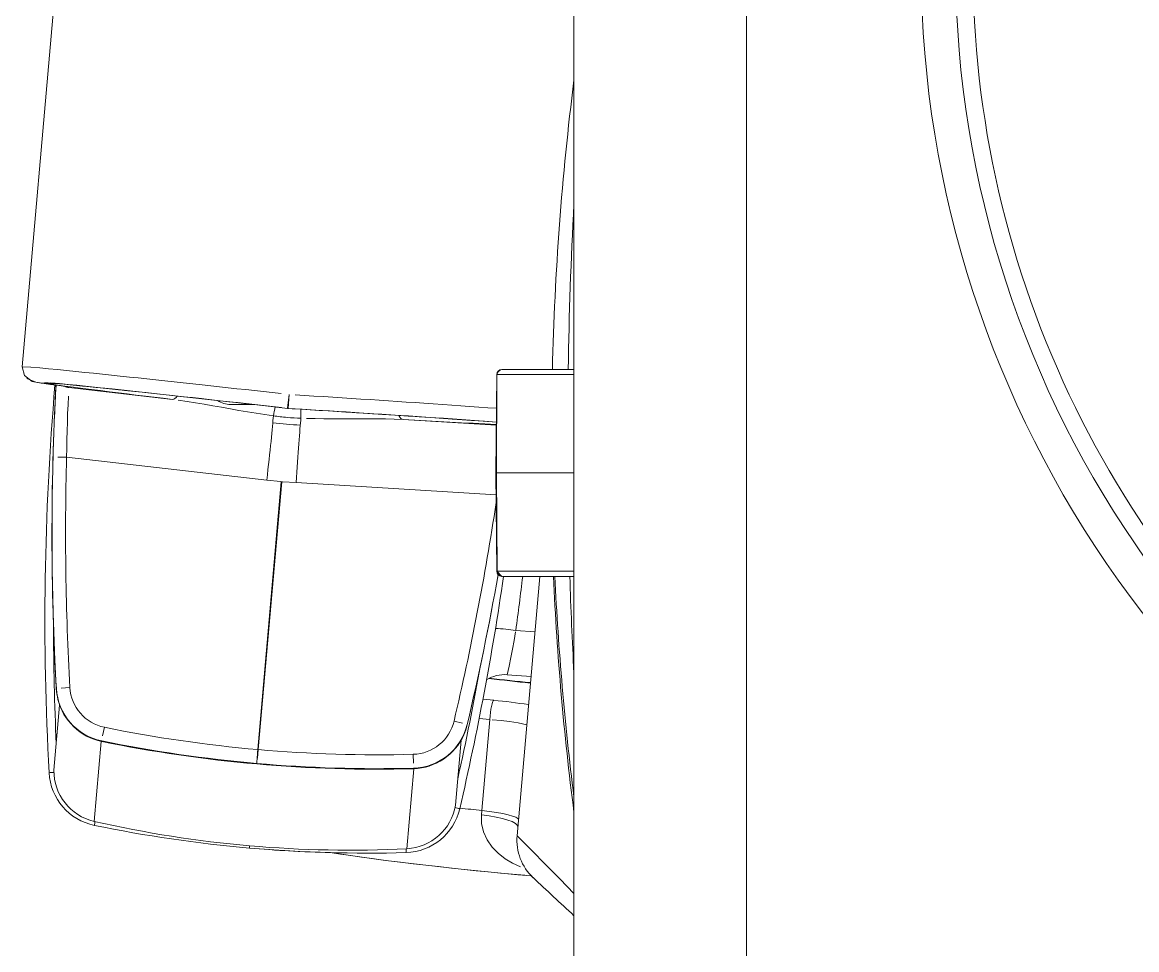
# Model space of a CAD drawing. Header units: metres. Extents: x -0.64 to 0.89, y -0.01 to 0.61.
# Drawn here: x 0.322699 to 0.323991, y 0.253883 to 0.254959 of the extents above; entities that cross this region are included whole.
import ezdxf
from ezdxf.xclip import XClip

# ---------------------------------------------------------------- set-up
doc = ezdxf.new("R2010")
doc.units = ezdxf.units.M
doc.header["$MEASUREMENT"] = 0
doc.header["$XCLIPFRAME"] = 0
doc.layers.add('011_Stift 1.Grau', color=7, linetype='Continuous')
doc.layers.add('250 Abbildungen _ Grafiken', color=7, linetype='Continuous')

# ---------------------------------------------------------------- blocks, each defined once
blk = doc.blocks.new('Zeichnung_3_2', base_point=(-2.970789108152893, 0.2078478095782649))
at = {"layer": '250 Abbildungen _ Grafiken', "color": 7, "linetype": 'Continuous', "lineweight": 13, "ltscale": 1000}
for p, q in [((0.3233381680200648, 0.2535060739584666), (0.3233381680200648, 0.2553060764148324)), ((0.3235381703789597, 0.2536877438107788), (0.3235381703789597, 0.2553060764148324)), ((0.3226985077848339, 0.2545591933880713), (0.3227433143208066, 0.2550713364747665)), ((0.3233381687486445, 0.2549523650169253), (0.3233381602387557, 0.2549515306933123)), ((0.3233381617621687, 0.2549515321831562), (0.3233381617621687, 0.2545560738268726)), ((0.3232486550744568, 0.2545501288255914), (0.323247647553187, 0.2544360755404838)), ((0.3232486550744568, 0.2545501288255914), (0.323247647553187, 0.2544360755404838)), ((0.3232486550744568, 0.2545501288255914), (0.323247647553187, 0.2544360755404838)), ((0.3232486550744568, 0.2545501288255914), (0.323247647553187, 0.2544360755404838)), ((0.3232476490688638, 0.2544360750696553), (0.3232486550744568, 0.2545501288255914)), ((0.3232476490688638, 0.2544360750696553), (0.3232486550744568, 0.2545501288255914)), ((0.3232476490688638, 0.2544360750696553), (0.3232486550744568, 0.2545501288255914)), ((0.3232476490688638, 0.2544360750696553), (0.3232486550744568, 0.2545501288255914)), ((0.323248655008554, 0.2545501274266769), (0.3232481763454063, 0.2544360755404838)), ((0.323248655008554, 0.2545501274266769), (0.3232481763454063, 0.2544360755404838)), ((0.323248655008554, 0.2545501274266769), (0.3232481763454063, 0.2544360755404838)), ((0.323248655008554, 0.2545501274266769), (0.3232481763454063, 0.2544360755404838)), ((0.3232491702113638, 0.2545501274266769), (0.323248655008554, 0.2545501274266769)), ((0.3232491702113638, 0.2545501274266769), (0.323248655008554, 0.2545501274266769)), ((0.3232491702113638, 0.2545501274266769), (0.323248655008554, 0.2545501274266769)), ((0.3232491702113638, 0.2545501274266769), (0.323248655008554, 0.2545501274266769)), ((0.3232491713508839, 0.2545501288255914), (0.3233381680200648, 0.2545501288255914)), ((0.3232491713508839, 0.2545501288255914), (0.3233381680200648, 0.2545501288255914)), ((0.3232491713508839, 0.2545501288255914), (0.3233381680200648, 0.2545501288255914)), ((0.3232491713508839, 0.2545501288255914), (0.3233381680200648, 0.2545501288255914)), ((0.3232551696824775, 0.2545560751293054), (0.3232546544796691, 0.2545560751293054)), ((0.3232551696824775, 0.2545560751293054), (0.3232546544796691, 0.2545560751293054)), ((0.3232551696824775, 0.2545560751293054), (0.3232546544796691, 0.2545560751293054)), ((0.3232551696824775, 0.2545560751293054), (0.3232546544796691, 0.2545560751293054)), ((0.3232551695442819, 0.2545560738268726), (0.3233381680200648, 0.2545560738268726)), ((0.3232551695442819, 0.2545560738268726), (0.3233381680200648, 0.2545560738268726)), ((0.3232551695442819, 0.2545560738268726), (0.3233381680200648, 0.2545560738268726)), ((0.3232551695442819, 0.2545560738268726), (0.3233381680200648, 0.2545560738268726)), ((0.3227412979617443, 0.2545375189637121), (0.3227410079163908, 0.2545375540670006)), ((0.3227525661173325, 0.254535119529845), (0.322752624622813, 0.2545357864923253)), ((0.3228726243565708, 0.2545214582746753), (0.3227525666201691, 0.2545351192618301)), ((0.3230060646037515, 0.2545110607803291), (0.3230078887804605, 0.2545270966390484)), ((0.323006900032879, 0.2545109888145242), (0.3230078887804605, 0.2545270966390484)), ((0.3229400312842566, 0.2545154913707577), (0.3229662549978032, 0.2545154913707577)), ((0.3230068926332583, 0.2545109071252911), (0.3230060583096455, 0.2545109801684974)), ((0.3230068997258257, 0.2545109884425415), (0.3230060652510387, 0.2545110614496285)), ((0.3230068926700849, 0.2545109077950597), (0.3230068997258257, 0.2545109884425415)), ((0.3231401181247486, 0.2544980568722633), (0.3232481356690817, 0.2544914328892567)), ((0.3229820217669908, 0.2544278338913391), (0.3227499195301249, 0.2544542422128201)), ((0.3229979246295094, 0.2544260234734877), (0.3229820217669908, 0.2544278338913391)), ((0.3232486550744568, 0.2543220222553761), (0.323247647553187, 0.2544360755404838)), ((0.323247647553187, 0.2544360755404838), (0.3232486550744568, 0.2543220222553761)), ((0.3232486550744568, 0.2543220222553761), (0.323247647553187, 0.2544360755404838)), ((0.323247647553187, 0.2544360755404838), (0.3232486550744568, 0.2543220222553761)), ((0.3232486550744568, 0.2543220222553761), (0.323247647553187, 0.2544360755404838)), ((0.323247647553187, 0.2544360755404838), (0.3232486550744568, 0.2543220222553761)), ((0.3232486550744568, 0.2543220222553761), (0.323247647553187, 0.2544360755404838)), ((0.323247647553187, 0.2544360755404838), (0.3232486550744568, 0.2543220222553761)), ((0.3232481763454063, 0.2544360755404838), (0.3232476490688638, 0.2544360750696553)), ((0.3232481763454063, 0.2544360755404838), (0.3232476490688638, 0.2544360750696553)), ((0.3232481763454063, 0.2544360755404838), (0.3232476490688638, 0.2544360750696553)), ((0.3232481763454063, 0.2544360755404838), (0.3232476490688638, 0.2544360750696553)), ((0.3233381680200648, 0.2544360755404838), (0.3232481763454063, 0.2544360755404838)), ((0.3232491713508839, 0.2543220222553761), (0.3232481763454063, 0.2544360755404838)), ((0.3233381680200648, 0.2544360755404838), (0.3232481763454063, 0.2544360755404838)), ((0.3232491713508839, 0.2543220222553761), (0.3232481763454063, 0.2544360755404838)), ((0.3233381680200648, 0.2544360755404838), (0.3232481763454063, 0.2544360755404838)), ((0.3232491713508839, 0.2543220222553761), (0.3232481763454063, 0.2544360755404838)), ((0.3233381680200648, 0.2544360755404838), (0.3232481763454063, 0.2544360755404838)), ((0.3232491713508839, 0.2543220222553761), (0.3232481763454063, 0.2544360755404838)), ((0.3229987585100716, 0.254425931490929), (0.3229715648226318, 0.2541151111792028)), ((0.3229993123338752, 0.2544258845567084), (0.3229721217753834, 0.2541150642449821)), ((0.3229987575348083, 0.2544259323467692), (0.3229979246295094, 0.2544260234734877)), ((0.3229993138687433, 0.2544258837694913), (0.3229987575348083, 0.2544259323467692)), ((0.3229993138687433, 0.2544258837694913), (0.3230001499652499, 0.2544258288097972)), ((0.3230001499652499, 0.2544258288097972), (0.3230161241717091, 0.2544248488749062)), ((0.3230161241717091, 0.2544248488749062), (0.3232478728374461, 0.2544106403218439)), ((0.3232491702113638, 0.2543220227126336), (0.323248655008554, 0.2543220227126336)), ((0.323248655008554, 0.2543220227126336), (0.3232546544796691, 0.2543160750100051)), ((0.3232491702113638, 0.2543220227126336), (0.323248655008554, 0.2543220227126336)), ((0.323248655008554, 0.2543220227126336), (0.3232546544796691, 0.2543160750100051)), ((0.3232491702113638, 0.2543220227126336), (0.323248655008554, 0.2543220227126336)), ((0.323248655008554, 0.2543220227126336), (0.3232546544796691, 0.2543160750100051)), ((0.3232491702113638, 0.2543220227126336), (0.323248655008554, 0.2543220227126336)), ((0.323248655008554, 0.2543220227126336), (0.3232546544796691, 0.2543160750100051)), ((0.3232491713508839, 0.2543220222553761), (0.3233381680200648, 0.2543220222553761)), ((0.3232491713508839, 0.2543220222553761), (0.3233381680200648, 0.2543220222553761)), ((0.3232491713508839, 0.2543220222553761), (0.3233381680200648, 0.2543220222553761)), ((0.3232491713508839, 0.2543220222553761), (0.3233381680200648, 0.2543220222553761)), ((0.3232551695442819, 0.2543160741251468), (0.3233381680200648, 0.2543160741251468)), ((0.3232551695442819, 0.2543160741251468), (0.3233381680200648, 0.2543160741251468)), ((0.3232551695442819, 0.2543160741251468), (0.3233381680200648, 0.2543160741251468)), ((0.3232551695442819, 0.2543160741251468), (0.3233381680200648, 0.2543160741251468)), ((0.3232986056010119, 0.254316086640939), (0.3232722786321798, 0.2540151913524045)), ((0.3233381617621687, 0.2543160741251468), (0.3233381617621687, 0.2539206188978113)), ((0.3232707610923791, 0.2542534482300705), (0.3232929891392751, 0.2542518962718412)), ((0.3232605607217596, 0.2542019269715979), (0.3232884302619767, 0.2541999745080192)), ((0.3227379762687534, 0.2541854507096334), (0.3227380280372394, 0.2541860421468568)), ((0.3232326066999454, 0.2541735223812655), (0.3232450818157919, 0.2541722927046847)), ((0.322735229119064, 0.2540911966293118), (0.3227418311994343, 0.2541666449534675)), ((0.3232143739880566, 0.2541437714051641), (0.323214425756543, 0.2541443631969661)), ((0.3232282731069061, 0.2541512693027852), (0.3232404947779612, 0.2541500646577887)), ((0.3232404947779612, 0.2541500646577887), (0.3232313207022998, 0.2540445064666173)), ((0.3227818786054339, 0.2540318060665117), (0.322790001354553, 0.254124635697045)), ((0.322790672332534, 0.2541244940265538), (0.3227907251647553, 0.2541250961011373)), ((0.3232007133325452, 0.2540504733705349), (0.3232073154129155, 0.2541259310815347)), ((0.3229704338300454, 0.2540983612088181), (0.3229703251954703, 0.2540983707132947)), ((0.3229704330848406, 0.2540983616541515), (0.3229703259992225, 0.2540983710229258)), ((0.323144457975684, 0.2540000847912539), (0.323152580724803, 0.2540929144217873)), ((0.32315189297127, 0.2540928911387589), (0.3231519458034917, 0.2540934932133423)), ((0.3232313221393763, 0.2540445071061981), (0.323230854450109, 0.2540394706707542)), ((0.3233221446771377, 0.2539645368125398), (0.3232722786321798, 0.2540151913524045)), ((0.3229620806262306, 0.2540035078836195), (0.322961844831414, 0.2540008137948767)), ((0.3232888486283927, 0.2539685155783077), (0.3232882763384173, 0.2539685655739004)), ((0.3232888489829704, 0.2539685155783077), (0.3232882763384173, 0.2539685655739004)), ((0.3233381492463765, 0.2539482787985095), (0.3233221446771377, 0.2539645368125398)), ((0.3233381602387571, 0.2539206194459983), (0.3233381687486445, 0.2539197854769639))]:
    blk.add_line(p, q, dxfattribs=at)
at = {"layer": '250 Abbildungen _ Grafiken', "color": 7, "linetype": 'Continuous', "lineweight": 13, "ltscale": 1000, "flags": 128}
for points in [[(0.322698508768513, 0.2545591940372238), (0.3227085730329309, 0.2545587500359212), (0.3227186755997811, 0.2545578918452219), (0.3227288683427609, 0.254556954476948), (0.322739479087665, 0.2545559384361858), (0.322749904267194, 0.2545549141595246), (0.3227604563953426, 0.2545538584138233), (0.3227709074157183, 0.2545527981691433), (0.3227810668299065, 0.2545517561750857), (0.3227916773908741, 0.2545506578938097), (0.3228017670353758, 0.2545496053471984), (0.3228121743654619, 0.2545485123178854), (0.3228228714264745, 0.2545473819251786), (0.3228328248387089, 0.2545463244036159), (0.3228429762397109, 0.2545452406513911), (0.3228533073253224, 0.2545441327302548), (0.3228638008424882, 0.2545430025893521), (0.3228744406825617, 0.2545418520541172), (0.3228852119746195, 0.2545406828151688), (0.3228961011787788, 0.2545394964172048), (0.3229070961795042, 0.2545382942478973), (0.322917073343612, 0.2545371998226914), (0.3229271203792488, 0.2545360944435383), (0.32293722907177, 0.2545349790458393), (0.3229473911028382, 0.254533854574449), (0.3229575982943507, 0.2545327219574332), (0.3229678426050469, 0.2545315821064165), (0.3229781161271017, 0.254530435916931), (0.322988411082735, 0.2545292842687631), (0.3229987198208146, 0.254528128026302)], [(0.322741008124896, 0.2545375539174145), (0.3227304579564705, 0.2545389763406926), (0.3227204367142309, 0.2545404077308893), (0.3227100978194692, 0.2545423368405109), (0.3227010181028551, 0.2545490922856657), (0.32269850876839, 0.2545591940372579)], [(0.3227364080876809, 0.2545381672964264), (0.322724625668938, 0.2545397946012907), (0.3227140782572069, 0.2545414346929019), (0.3227039587917706, 0.2545457010663053)], [(0.3227412984460254, 0.2545375187619948), (0.3227312544837675, 0.2545388717047339), (0.3227212286884189, 0.2545402997414823), (0.3227314121603517, 0.2545406739486499), (0.3227414924600751, 0.254539734045341), (0.3227515288267604, 0.2545387592070324), (0.3227617957714792, 0.2545377360568473), (0.3227718990058124, 0.2545367107609595), (0.3227821658526642, 0.2545356543790422), (0.322792429306435, 0.254534586532856), (0.322802540329838, 0.2545335248724624), (0.3228131399387477, 0.2545324030615252), (0.3228233976197181, 0.2545313098803247), (0.3228340332414477, 0.2545301694375434), (0.322844167072855, 0.2545290768228748), (0.3228545861699175, 0.2545279478915583), (0.3228652721252869, 0.2545267846384231), (0.3228752859140824, 0.2545256899247805), (0.3228854932607899, 0.2545245697179712), (0.3228958790507015, 0.2545234256769213), (0.3229064279097718, 0.2545222594952607), (0.3229171242235158, 0.2545210728992408), (0.3229279521559048, 0.254519867645652), (0.3229378964528089, 0.254518757271843), (0.3229479240900313, 0.2545176343139173), (0.3229580227712896, 0.2545165001488621), (0.3229681800982478, 0.254515356169093), (0.3229783835828406, 0.2545142037810952), (0.3229886206737631, 0.2545130444024594), (0.3229988787940297, 0.2545118794576311)], [(0.3227246141572544, 0.2545408293310076), (0.3227358179591469, 0.2545400268415619), (0.3227470502637066, 0.25453900716441), (0.3227576625326813, 0.2545379860514475), (0.3227700459170935, 0.2545367549014872), (0.3227841144096013, 0.2545353221679189), (0.3227943773524093, 0.2545342602970025), (0.3228053085721165, 0.2545331170613539), (0.3228168744481792, 0.2545318959712), (0.322829036845949, 0.2545306010482882), (0.3228417584659486, 0.2545292362608168), (0.3228549977558171, 0.254527806064083), (0.3228687127115921, 0.2545263149952786), (0.3228828602563434, 0.2545247677373477), (0.3228973969312929, 0.2545231690420074), (0.3229122759928229, 0.2545215240480965), (0.3229274505342339, 0.2545198379409515), (0.3229428728108057, 0.2545181160253883), (0.3229584945465573, 0.2545163636903989), (0.3229742658847572, 0.254514586527973), (0.3229901370894122, 0.2545127901424858), (0.3230060582215155, 0.2545109801863124)], [(0.3228726235858113, 0.2545214591914802), (0.3228618645730412, 0.2545227381682654), (0.3228513772800277, 0.2545239902643907), (0.322841181456186, 0.2545252131219475), (0.3228304136974547, 0.2545265110984494), (0.3228200397673029, 0.254527768632263), (0.3228100829179326, 0.2545289829049988), (0.3227997928767481, 0.2545302463918434), (0.3227893190862394, 0.2545315429012708), (0.3227788321160485, 0.2545328537778643), (0.322768524582937, 0.2545341577628332), (0.3227580626902502, 0.2545355020781001), (0.3227479082445202, 0.2545368355136243), (0.3227378505476977, 0.2545382017568446), (0.3227277370763173, 0.2545396784080483), (0.3227378112720238, 0.254539858676579), (0.3227478586715611, 0.2545389344303823), (0.3227580048001575, 0.2545379551035879), (0.3227684593769942, 0.2545369164879292), (0.3227787605860093, 0.2545358725994733), (0.3227892418910123, 0.2545347946431303), (0.3227997107542926, 0.2545337052400665), (0.3228099965786115, 0.2545326246022913), (0.3228199497953805, 0.2545315706024359), (0.3228303202616205, 0.2545304648112948), (0.3228410846625871, 0.2545293097153066), (0.322851277468756, 0.2545282097773433), (0.3228617617931779, 0.2545270726599252), (0.3228725179022764, 0.2545259005035365), (0.3228825150130086, 0.2545248063553976), (0.3228927044856169, 0.2545236867716191), (0.3229030704831524, 0.2545225434922911), (0.3229135968892529, 0.2545213782948442), (0.3229242673280592, 0.2545201929918723), (0.3229350651841245, 0.2545189894289548), (0.3229459736223275, 0.2545177694824794), (0.3229569756085056, 0.2545165350573841), (0.3229669431733546, 0.2545154132893631), (0.3229769599881598, 0.2545142827738481), (0.3229870134057413, 0.2545131449382359), (0.3229970907452517, 0.2545120012177433)], [(0.3227526244736456, 0.254535786489992), (0.3227425404239401, 0.254537353528029)], [(0.3227499205171389, 0.254454241573583), (0.3227500564202606, 0.2544644972175851), (0.3227502434915577, 0.2544746624964691), (0.322750484593195, 0.2544848996621852), (0.3227507751425382, 0.2544950162877319), (0.3227511146657425, 0.2545050157535532), (0.322751515619323, 0.2545151623353628), (0.3227519766851699, 0.2545252136017287)], [(0.3229896067404643, 0.2545023165434664), (0.3229795910864564, 0.2545037608572425), (0.3229695920085436, 0.2545053088853318), (0.3229596142285631, 0.2545069458854644), (0.3229496729184738, 0.2545086517778714), (0.322939786665136, 0.2545104025717336), (0.3229295630616416, 0.2545122455030252), (0.3229194198090002, 0.2545140773084058), (0.3229093509192538, 0.254515865558243), (0.3228993774002347, 0.2545175700506276), (0.32288949101113, 0.2545191513980253), (0.3228792722688163, 0.2545206211798339)], [(0.3232483676104509, 0.254511063736937), (0.3232383897322011, 0.2545117894125533), (0.3232279569540166, 0.254512538124393), (0.3232171040053813, 0.2545133076560731), (0.323207005074087, 0.2545140162583591), (0.3231966171994922, 0.2545147384653151), (0.323185963722739, 0.2545154728053244), (0.3231750673100819, 0.2545162178543299), (0.3231639499286669, 0.2545169722368129), (0.3231538994976701, 0.254517649561445), (0.3231437056948927, 0.2545183323144365), (0.3231333824654534, 0.2545190196300171), (0.3231229432608975, 0.2545197106750247), (0.3231124010257647, 0.254520404649449), (0.3231017681841415, 0.2545211007869736), (0.3230910566262235, 0.2545217983555194), (0.3230802776948738, 0.2545224966577866), (0.3230694421721889, 0.254523195031798), (0.3230585602660487, 0.2545238928514413), (0.323047641596685, 0.2545245895270122), (0.3230366951832369, 0.2545252845057568), (0.3230257294303094, 0.2545259772724148), (0.3230147521145366, 0.2545266673497615)], [(0.3232481649608236, 0.2544949807286314), (0.3232346162954087, 0.2544959822079196), (0.3232194433570625, 0.2544970725551565), (0.323208479441313, 0.2544978449366398), (0.3231968764795536, 0.2544986508833821), (0.3231846726891789, 0.2544994877361684), (0.3231719055341777, 0.2545003529227745), (0.3231586167369587, 0.2545012436132082), (0.3231448485048958, 0.2545021569779339), (0.3231306441276094, 0.2545030901448688), (0.3231160472923058, 0.254504040242615), (0.323101104989004, 0.2545050042110863), (0.3230858643911656, 0.2545059790064922), (0.3230703735220031, 0.254506961556784), (0.3230546809075627, 0.2545079487835231), (0.3230388365622732, 0.2545089375397747), (0.3230228903888581, 0.2545099247112412), (0.3230068925367826, 0.2545109071933083)], [(0.3232481680930768, 0.2544949826529773), (0.3232381281373242, 0.2544957273203083), (0.3232281150384431, 0.2544964543747624), (0.3232178660718596, 0.2544971857433133), (0.3232075066143505, 0.2544979141456308), (0.3231971507430438, 0.2544986330563089), (0.3231869014330484, 0.2544993366772769), (0.3231768508693293, 0.2545000199048678), (0.3231664606932227, 0.254500719904366), (0.3231563900240828, 0.2545013927985117), (0.3231460546558904, 0.2545020781251784), (0.3231354728238118, 0.2545027746753353), (0.3231253451086333, 0.2545034367921052), (0.3231150328742949, 0.25450410666735), (0.3231045521102947, 0.2545047832623793), (0.3230939190764426, 0.2545054655274775), (0.3230838720917681, 0.2545061064894186), (0.323073720448606, 0.2545067505997983), (0.3230634779070698, 0.2545073969855309), (0.3230531583419025, 0.2545080447710096), (0.3230427757167038, 0.2545086930797114), (0.3230323440680118, 0.2545093410351743), (0.3230218774894618, 0.2545099877619683), (0.3230113901159442, 0.2545106323866679)], [(0.3232481693136702, 0.2544951310472002), (0.3232380725065473, 0.2544958676430496), (0.3232276979067028, 0.2544966111128149), (0.3232176850468127, 0.2544973180809945), (0.3232076834831701, 0.2544980154612574), (0.3231972280896449, 0.2544987363398677), (0.3231869257578301, 0.25449943947723), (0.3231768601048115, 0.2545001202869822), (0.3231664869940496, 0.2545008160945658), (0.3231564600490815, 0.2545014835430626), (0.3231461935002304, 0.2545021620890793), (0.3231357037925333, 0.2545028506460363), (0.3231256819382273, 0.2545035042809265), (0.3231154927760262, 0.2545041648285151), (0.3231051506117923, 0.2545048313615353), (0.3230946699601662, 0.2545055029446569), (0.3230840655275635, 0.2545061786355787), (0.3230740695045977, 0.2545068121502019), (0.3230639908397408, 0.2545074476425516), (0.3230538418640689, 0.2545080843350701), (0.3230436350042925, 0.2545087214481132), (0.3230333827707117, 0.2545093582007232), (0.3230230977451782, 0.2545099938114023), (0.3230127925687216, 0.2545106274989056)], [(0.3231401196614336, 0.2544980563173306), (0.3231298472711526, 0.2544985210174404), (0.3231194583866572, 0.2544987851548542), (0.3231093780641792, 0.2544989010101906), (0.3230992176651686, 0.254498925628184), (0.3230889810736488, 0.2544988980170567), (0.3230786707509767, 0.2544988531177338), (0.3230682913781169, 0.2544988222751587), (0.3230582719228314, 0.2544988321120595), (0.3230482000659838, 0.2544989036692232), (0.3230380674287838, 0.2544990568572377), (0.3230279213952669, 0.2544993071911815)], [(0.3227499205170901, 0.2544542415735886), (0.3227397346280898, 0.2544544860293347)], [(0.3232605597215414, 0.2542019274053472), (0.3232628675976348, 0.2542119170312048), (0.3232648931819613, 0.2542218945073005), (0.3232668050367651, 0.2542317676915627), (0.323268670583134, 0.2542417828485476), (0.3232704698031199, 0.2542517980585327)], [(0.3227537367563333, 0.2541871053626466), (0.3227435616609777, 0.2541864889707973)], [(0.3231991401983603, 0.254148138013864), (0.3232090536758565, 0.2541457641031982)], [(0.3232835255065187, 0.2541437374516338), (0.323273667141764, 0.254146155092986), (0.3232636095675767, 0.2541475556570519), (0.3232535742249185, 0.2541487334760361), (0.323243430646976, 0.254149782800679)], [(0.3227936588429192, 0.2541409356394455), (0.3227917008672914, 0.254131014034634)], [(0.3229721205998821, 0.2541150628585916), (0.3229711758145326, 0.254104979508322)], [(0.3231518071768291, 0.2541096016793521), (0.3231520125335003, 0.2540994908068411)], [(0.3232308543325124, 0.254039470798245), (0.3232309871685382, 0.2540293638929675), (0.323233256383483, 0.254019523737837), (0.3232374582426476, 0.2540103214767764), (0.3232433033755675, 0.254001971719702), (0.3232503408142695, 0.2539947141498266), (0.323258267928217, 0.2539885051581178), (0.3232668726370438, 0.2539832596973174), (0.3232760417240597, 0.2539788730619718)], [(0.3230555693895512, 0.2539955051282584), (0.3230673376375197, 0.2539937610513506), (0.3230793742595193, 0.2539920316316884), (0.3230916480950627, 0.2539903211496504), (0.3231041615456585, 0.2539886290746737), (0.3231168885074047, 0.2539869588009396), (0.3231298244917551, 0.2539853107789218), (0.3231429466855049, 0.2539836878129832), (0.3231562466222857, 0.2539820908487145), (0.3231697040946702, 0.2539805222393819), (0.3231833070685233, 0.2539789833156753), (0.3231970368233172, 0.2539774761413853), (0.3232108793676587, 0.2539760022015508), (0.323224817013593, 0.2539745633424728), (0.3232388341485084, 0.2539731611430531), (0.3232529136015549, 0.2539717972964795), (0.3232670389733179, 0.2539704733729136), (0.3232811934356397, 0.2539691909377702)], [(0.3230555694348189, 0.2539955051214434), (0.3230673376812163, 0.2539937610449747), (0.3230793743013969, 0.2539920316257627), (0.3230916481350476, 0.2539903211441621), (0.3231041615835379, 0.2539886290696297), (0.3231168885430877, 0.2539869587963255), (0.3231298245250653, 0.2539853107747449), (0.3231429467163576, 0.2539836878092255), (0.3231562466505369, 0.2539820908453571), (0.323169704120267, 0.2539805222364313), (0.3231833070913357, 0.2539789833131064), (0.3231970368432941, 0.2539774761392139), (0.3232108793846264, 0.2539760021997624), (0.323224817027596, 0.2539745633410589), (0.3232388341593539, 0.2539731611418866), (0.3232529136096098, 0.2539717972958961), (0.3232670389784325, 0.2539704733725865), (0.3232811934373165, 0.2539691909376729)]]:
    blk.add_lwpolyline(points, dxfattribs=at)
at = {"layer": '250 Abbildungen _ Grafiken', "color": 7, "linetype": 'Continuous', "lineweight": 13, "ltscale": 1000}
for centre, radius, start, end in [((0.3249706731075346, 0.2550260741474201), 0.001170000000000249, 146.8882637514014, 250.5290207368931), ((0.3249706801404266, 0.255026075184461), 0.001230000000109322, 166.8416976683476, 237.8637413060568), ((0.3249706801403116, 0.2550260751844092), 0.00119000000000063, 166.8416976646265, 237.8637413089149), ((0.3266507335009559, 0.2544760751844085), 0.003338573360645049, 172.843609404535, 178.6269281425084), ((0.3283897401256404, 0.2544756787026937), 0.005058917607417334, 176.9136371867225, 179.0894152473745), ((0.3232546542511496, 0.2545500751861466), 5.999997935299804e-06, 89.9999792590445, 179.4947517874918), ((0.3232546542511496, 0.2545500751861466), 5.999997935299804e-06, 89.9999792590445, 179.4947517874918), ((0.3232546542511496, 0.2545500751861466), 5.999997935299804e-06, 89.9999792590445, 179.4947517874918), ((0.3232546542511496, 0.2545500751861466), 5.999997935299804e-06, 89.9999792590445, 179.4947517874918), ((0.3232546544445101, 0.2545500751996654), 6.000000238177066e-06, 90.00001397204895, 179.5000014217892), ((0.3232546544445101, 0.2545500751996654), 6.000000238177066e-06, 90.00001397204895, 179.5000014217892), ((0.3232546544445101, 0.2545500751996654), 6.000000238177066e-06, 90.00001397204895, 179.5000014217892), ((0.3232546544445101, 0.2545500751996654), 6.000000238177066e-06, 90.00001397204895, 179.5000014217892), ((0.3232551698864046, 0.2545500751996652), 6.000000238355541e-06, 90, 179.5000000009312), ((0.3232551698864046, 0.2545500751996652), 6.000000238355541e-06, 90, 179.5000000009312), ((0.3232551698864046, 0.2545500751996652), 6.000000238355541e-06, 90, 179.5000000009312), ((0.3232551698864046, 0.2545500751996652), 6.000000238355541e-06, 90, 179.5000000009312), ((0.3259341872140809, 0.2542648883351542), 0.003209435033752717, 175.1154280398131, 183.1562400432241), ((0.3259312211103116, 0.2543653310337662), 0.003198307234360231, 176.905048332243, 183.224153402962), ((0.3258961759836465, 0.2543668300030886), 0.003163199129919514, 176.8979472594534, 178.4114196089881), ((0.3227061572568353, 0.2542565250838019), 0.000283172863491732, 80.9509984130683, 82.93074374004783), ((0.3227543773449004, 0.2545510159421573), 1.600000012060614e-05, 243.4466106894632, 263.499974425584), ((0.3227544356334735, 0.2545516830182685), 1.600000012079832e-05, 254.6634099374959, 263.4999998380363), ((0.3229400311986921, 0.2545421568615817), 2.666666286093991e-05, 235.7752758026014, 270), ((0.3228797157206378, 0.2545287078494028), 0.0001130321323816062, 346.4935536093663, 351.8198187520263), ((0.323007869318777, 0.2545268773389473), 1.600000012094166e-05, 263.4999998340058, 266.4999998335251), ((0.3230078764904065, 0.2545269579816477), 1.600000012092289e-05, 263.4999998381011, 266.4999998416793), ((0.323134315172064, 0.2545063540972025), 0.0001129490257307464, 178.1423649341563, 183.4701587418223), ((0.3230584788622366, 0.2551053064776657), 0.0006149242876287753, 263.5091280545431, 266.4902267464284), ((0.3230324891087792, 0.2547976410371087), 0.0002984203588528602, 261.7380841465406, 264.8217311885515), ((0.323030504431725, 0.2547952950417441), 0.0002959100091065694, 265.1634189126563, 268.2736895980418), ((0.3238621684323526, 0.2670555360719935), 0.01257821265711491, 266.7091450323565, 267.2019082862232), ((0.3259310614464419, 0.2543659239685716), 0.003198096223781279, 178.4125200485922, 183.2243891624657), ((0.3259307966428597, 0.2543660872729146), 0.003182097433540452, 178.4125201196712, 183.2243899731353), ((0.3201016115802218, 0.2548760589614184), 0.00318191018482517, 346.7754186173843, 351.4247718954936), ((0.3200289941556744, 0.2547856741415965), 0.003261573818125004, 346.9016838290068, 351.7220191387291), ((0.3201008563477412, 0.2548754242991286), 0.003198329048215164, 346.7758655444563, 349.9631382168143), ((0.3201011567695677, 0.2548759723001867), 0.00319807699730184, 346.7756079608062, 349.9532462101499), ((0.3232546542522421, 0.2543220751833976), 5.999998750121087e-06, 180.505256512466, 270.000015280236), ((0.3232546542522421, 0.2543220751833976), 5.999998750121087e-06, 180.505256512466, 270.000015280236), ((0.3232546542522421, 0.2543220751833976), 5.999998750121087e-06, 180.505256512466, 270.000015280236), ((0.3232546542522421, 0.2543220751833976), 5.999998750121087e-06, 180.505256512466, 270.000015280236), ((0.3232546544445101, 0.2543220751691473), 6.000000238138518e-06, 180.5000022650839, 270), ((0.3232546544445101, 0.2543220751691473), 6.000000238138518e-06, 180.5000022650839, 270), ((0.3232546544445101, 0.2543220751691473), 6.000000238138518e-06, 180.5000022650839, 270), ((0.3232546544445101, 0.2543220751691473), 6.000000238138518e-06, 180.5000022650839, 270), ((0.3232551698864046, 0.2543220751691475), 6.000000238342257e-06, 180.4999999993233, 270), ((0.3232551698864046, 0.2543220751691475), 6.000000238342257e-06, 180.4999999993233, 270), ((0.3232551698864046, 0.2543220751691475), 6.000000238342257e-06, 180.4999999993233, 270), ((0.3232551698864046, 0.2543220751691475), 6.000000238342257e-06, 180.4999999993233, 270), ((0.317214866426264, 0.2550608652115713), 0.006109482250344022, 352.405700677661, 352.9978132504766), ((0.3266286204373472, 0.2544649768102641), 0.003317508909970682, 182.5722984880101, 187.320096393143), ((0.3266507335009554, 0.2544760751844143), 0.003338573360644817, 182.7469196408323, 187.1551920624935), ((0.3283982414611506, 0.2544768357171551), 0.005067426410852345, 181.817973290898, 183.0871090083776), ((0.3259336421441219, 0.2542650006699518), 0.003198971875235249, 180.1083075202611, 182.5693538101302), ((0.3232363986407072, 0.2540017991310818), 0.0002539774733070758, 82.22457270499652, 87.56324033025125), ((0.3200247396930824, 0.2547866678387238), 0.003256018601923409, 347.4846467238029, 349.85156522068), ((0.323257764566292, 0.2541620273118784), 3.999787885511013e-05, 85.9927566111396, 121.5415288186761), ((0.3234419517591611, 0.2557756400679206), 0.001590869471023022, 262.6942427076959, 264.4383784549834), ((0.3228038702360059, 0.2541891625135338), 6.59983739434013e-05, 183.2241927409171, 193.9725694110736), ((0.3228039124317492, 0.2541897539978329), 6.598887738204722e-05, 183.2245037434717, 258.4723934210714), ((0.322803646743028, 0.2541899169881542), 4.998915901136847e-05, 183.2242883251512, 258.4747930859326), ((0.3228038766283916, 0.2541891649916209), 6.600523497887536e-05, 193.9733170413963, 258.460313741055), ((0.3228038767378196, 0.2541891646178307), 6.600527332890828e-05, 193.9729812593465, 258.4595628553719), ((0.3231845304196486, 0.2535198545367843), 0.0006552284196833628, 81.12817661417176, 84.69773432349635), ((0.3231504768907674, 0.2541595732826218), 4.998916001088807e-05, 271.5249016377081, 346.776027638466), ((0.3231501869363305, 0.2541594589042367), 6.598887742077546e-05, 271.5272858144521, 346.7758140827412), ((0.323150125781015, 0.2541588690786384), 6.599837381243772e-05, 336.0281251591726, 346.7761250670908), ((0.3231087503513508, 0.2556859221100294), 0.001576789736889146, 258.4729219714859, 265.0087606205972), ((0.3231501199159479, 0.2541588726291064), 6.600523494440971e-05, 271.5393655267141, 336.027377494843), ((0.3231501197427908, 0.2541588722812613), 6.60052746148101e-05, 271.5401180064941, 336.0277097444598), ((0.3231093286794371, 0.2556851465326435), 0.001592852244699686, 258.4598935448867, 264.9936283594271), ((0.3231093285721163, 0.2556851454544949), 0.001592851542004259, 258.4598649997828, 264.9936009904307), ((0.3231090164663701, 0.2556857599138292), 0.00159279034521245, 258.4728351715327, 265.0086726073826), ((0.323109787056052, 0.2556858314113364), 0.001576789738082219, 264.9912393774964, 271.5270646799409), ((0.3231090828363077, 0.2556851680410967), 0.001592852244666121, 265.0063716406176, 271.5400931651278), ((0.323109082755078, 0.2556851669819621), 0.001592851563246791, 265.0063995868753, 271.540121728882), ((0.3231094968186881, 0.255685717888544), 0.001592790345309158, 264.991327385557, 271.5271515379645), ((0.3227954067737713, 0.2540917066805334), 6.588352990739732e-05, 183.0683295520009, 258.3409443640698), ((0.3227954067737713, 0.2540917066805334), 6.588352990739732e-05, 183.0683295520009, 258.3409443640698), ((0.3227409485438795, 0.2539598837106566), 0.0001288067759848338, 92.53655088001194, 95.04566937968063), ((0.322795222681814, 0.2540903010297431), 5.999999893312238e-05, 179.1444061623347, 257.1504888951564), ((0.3231415384354266, 0.2540614226993274), 6.588209284281996e-05, 271.6581248637581, 346.9322844627027), ((0.323141474818045, 0.2540600079084057), 5.999999893367438e-05, 272.8495113050454, 350.8555940365581), ((0.3231703675670161, 0.2539143887106877), 0.0001367943155053783, 75.02527745082512, 77.38784402706018), ((0.3230782111156523, 0.2553308867002144), 0.001332500068733424, 257.1504891479887, 272.8495115579652), ((0.3228778553435112, 0.254011153719312), 9.710384586834701e-05, 167.8636966391308, 170.4982582902395), ((0.3231009902548254, 0.2555754888074868), 0.001580808883196539, 258.3617946276884, 264.9502051208979), ((0.3231009902548254, 0.2555754888074868), 0.001580808883196565, 258.3617946276887, 264.9502051208979), ((0.3233320508373327, 0.2540099622083323), 5.999999893310981e-05, 175.0000000997234, 226.5327169957276), ((0.3230983934156679, 0.2555813659345675), 0.001586438903430789, 265.0623106240756, 271.6272938727752), ((0.3230984678793796, 0.2555828446048589), 0.001587919061719096, 265.0642271991397, 268.4519315334161), ((0.3230463710705309, 0.2539963881539106), 9.708607376184087e-05, 359.5157308258956, 2.150746384437079), ((0.3233320508373252, 0.2540099622083398), 5.999999893346992e-05, 223.9176278569041, 226.5327170057735), ((0.32333205083737, 0.2540099622082964), 5.999999893286709e-05, 226.532716946154, 226.9742057350865), ((0.3285201496501808, 0.2595177284183581), 0.00762635902521458, 226.7096488016153, 227.1967121063376), ((0.3285201494384045, 0.259517728192363), 0.007626358715500982, 226.7096487954956, 227.1967121143223)]:
    blk.add_arc(centre, radius, start, end, dxfattribs=at)
for centre, major_axis, ratio, start_param, end_param in [((0.322874434717948, 0.2545373557401313), (1.88479810951144e-06, 1.588859796525617e-05), 0.4685379200740583, 3.151467243146545, 3.905929528440755), ((0.3229806931102819, 0.2544286499143257), (9.044078588078767e-06, 7.948713302296117e-05), 0.01767416274847734, 4.704134521807968, 5.900082798198279), ((0.3230175758922638, 0.2544254230619087), (4.896117448853335e-06, 7.985003471481154e-05), 0.01767416274848427, 0.3830565718859491, 1.579046496362864), ((0.323141096400076, 0.2545140258527413), (9.028610586754358e-07, 1.597450613948619e-05), 0.468537918768165, 2.377255744793799, 3.131718030851631), ((0.3233097180736606, 0.2542136458325998), (-0.000259010620117237, 2.266049385060099e-05), 0.08715574274765571, 1.305422120671688, 1.49379718782996), ((0.3232433429515904, 0.254152423451008), (1.939387321485322e-06, 1.99057471756062e-05), 0.1314687727241731, 0.07482716909971465, 1.702379580584729), ((0.3229718301952418, 0.2541149480939521), (1.392063940836032e-06, 1.593932742463788e-05), 0.01745174190311591, 1.562068351269873, 3.132864681373419), ((0.3232980212963166, 0.2540799512220041), (-0.0004742488479607684, 4.149139881108394e-05), 0.08715574274765564, 1.38281831491429, 1.437316199283126), ((0.3232240863597933, 0.2540380297589913), (-4.980973720605547e-05, 4.357787072689784e-06), 0.1429378069890759, 3.141592654304423, 4.579116727935439), ((0.3232233765209256, 0.2540299179578439), (-4.980974674210771e-05, 4.357802569831178e-06), 0.2051685906642268, 3.141592820657285, 4.579665264489774), ((0.3232913202465117, 0.2540033575177804), (-0.000399161148071175, 3.492207527142173e-05), 0.0871557427476589, 0.9474288180008044, 1.57222060386979)]:
    blk.add_ellipse(centre, major_axis=major_axis, ratio=ratio, start_param=start_param, end_param=end_param, dxfattribs=at)

msp = doc.modelspace()

# ---------------------------------------------------------------- block references
at = {"layer": '011_Stift 1.Grau', "color": 7, "linetype": 'Continuous', "lineweight": 13, "ltscale": 1000}
ref = msp.add_blockref('Zeichnung_3_2', (-2.970789108152893, 0.2078478095782649), dxfattribs=at)
XClip(ref).set_block_clipping_path([(0.2175707065456308, 0.1288228011493161), (0.4275506549593633, 0.2700425829825148)])

doc.saveas('drawing.dxf')
